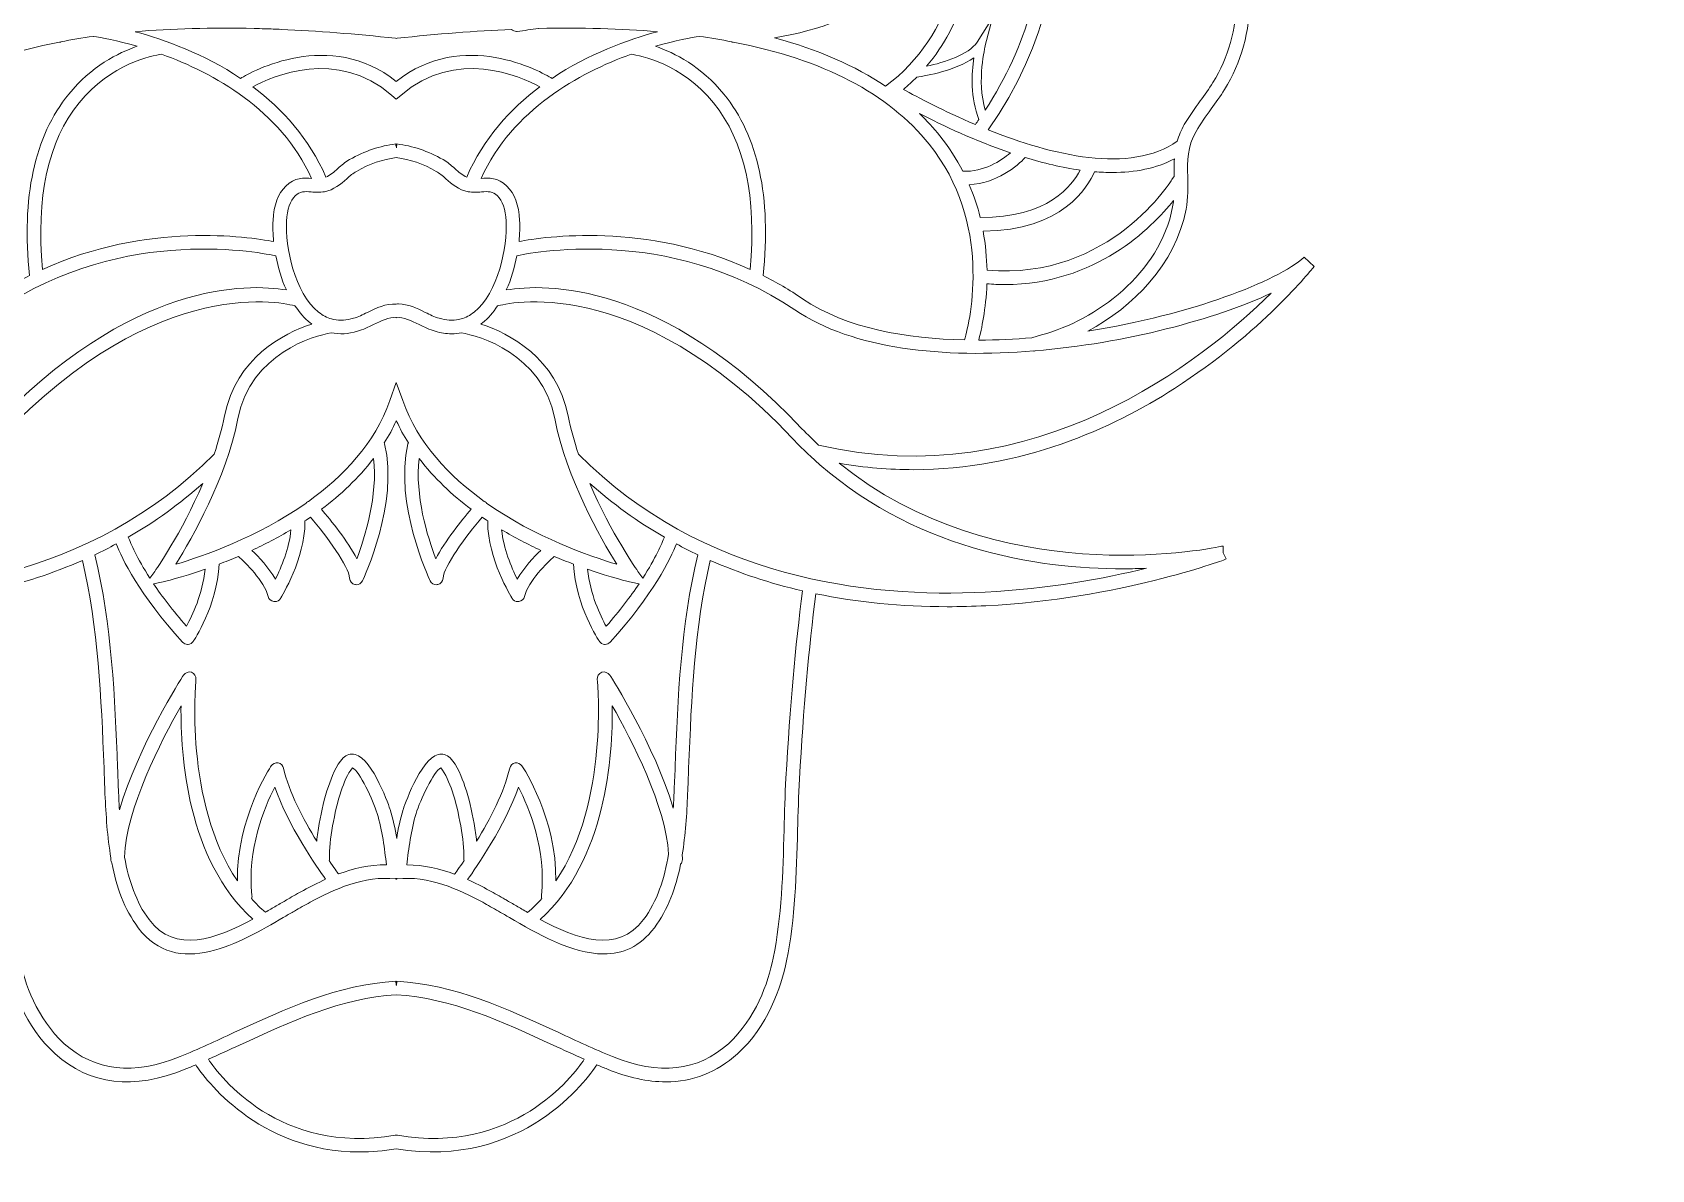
# Model space of a CAD drawing. Extents: x 467 to 8573, y -6014 to -20.
# Drawn here: x 1200 to 2533, y -2994 to -2058 of the extents above; entities that cross this region are included whole.
import ezdxf

# ---------------------------------------------------------------- set-up
doc = ezdxf.new("R2010")
doc.units = 0
doc.header["$MEASUREMENT"] = 0
doc.layers.add('Layer 1', color=7, linetype='Continuous')

# ---------------------------------------------------------------- blocks, each defined once
blk = doc.blocks.new('block 14')
at = {"layer": 'Layer 1', "lineweight": 0}
for points, knots in [([(2529, -1461.1), (2526.2, -1460), (2523.1, -1461.3), (2521.9, -1464), (2521.5, -1464.7), (2504.6, -1501.5), (2461.9, -1542.7), (2461.5, -1532.3), (2461.8, -1521.9), (2463, -1511.4), (2465.1, -1494.1), (2472.3, -1458.4), (2488.9, -1447.5), (2448.2, -1474.2), (2404.6, -1497.8), (2348.8, -1567), (2348.7, -1558.2), (2349.1, -1549.5), (2350.1, -1540.7), (2352.1, -1523.4), (2359.4, -1487.6), (2376, -1476.7), (2331.8, -1505.8), (2283.9, -1531.2), (2221, -1615.5), (2219.7, -1599.8), (2219.4, -1584.2), (2221.2, -1568.6), (2223.3, -1551.3), (2230.5, -1515.5), (2247.1, -1504.6), (2200.8, -1535), (2150.4, -1561.5), (2082.9, -1655.9), (2077.7, -1663.2), (2073, -1671), (2069, -1679), (2068.2, -1666.2), (2068.3, -1653.3), (2069.8, -1640.3), (2071.8, -1623), (2079.1, -1587.2), (2095.7, -1576.3), (2067.1, -1595.1), (2036.9, -1612.4), (2002.2, -1645.1), (2000.7, -1624), (1985, -1607.3), (1974.4, -1596), (1959.7, -1580.3), (1944.1, -1565.1), (1928.1, -1550.8), (1922.4, -1545.7), (1916.6, -1540.7), (1910.9, -1535.9), (1909.5, -1534.7), (1908.1, -1533.6), (1906.7, -1532.4), (1923.8, -1516), (1986.4, -1445.2), (2002, -1273.7), (2019.6, -1079.2), (1834.1, -790.8), (1826.2, -778.6), (1826.2, -778.6), (1825.7, -778.9), (1825.7, -778.9), (1825.6, -778.5), (1825.5, -778), (1825.4, -777.6), (1801.5, -682.4), (1776.7, -584), (1776.4, -483.9), (1776.4, -483.9), (1776.4, -475.2), (1776.4, -475.2), (1776, -336.5), (1775.6, -179.3), (1863.6, -61.4), (1863.6, -61.4), (1894.2, -20.3), (1894.2, -20.3), (1894.2, -20.3), (1855.5, -53.8), (1855.5, -53.8), (1854.8, -54.4), (1791, -109.9), (1728.2, -206.1), (1670.2, -294.9), (1601.1, -437.7), (1601.1, -613.6), (1601.1, -613.6), (1602.1, -636.9), (1602.1, -636.9), (1534, -537.2), (1505.3, -478.7), (1505, -478.1), (1505, -478.1), (1500, -467.7), (1500, -467.7), (1500, -467.7), (1495, -478.1), (1495, -478.1), (1494.7, -478.7), (1465.9, -537.2), (1397.9, -636.9), (1397.9, -636.9), (1398.9, -613.4), (1398.9, -613.4), (1398.9, -437.7), (1329.8, -294.9), (1271.8, -206.1), (1209, -109.9), (1145.2, -54.4), (1144.5, -53.8), (1144.5, -53.8), (1105.8, -20.3), (1105.8, -20.3), (1105.8, -20.3), (1136.4, -61.4), (1136.4, -61.4), (1224.4, -179.3), (1224, -336.5), (1223.6, -475.2), (1223.6, -475.2), (1223.6, -483.9), (1223.6, -483.9), (1223.3, -584), (1198.5, -682.4), (1174.6, -777.6), (1174.5, -778), (1174.4, -778.5), (1174.3, -778.9), (1174.3, -778.9), (1173.8, -778.6), (1173.8, -778.6), (1165.9, -790.8), (980.4, -1079.2), (998, -1273.7), (1013.6, -1445.2), (1076.2, -1516), (1093.3, -1532.4), (1091.9, -1533.6), (1090.5, -1534.7), (1089.1, -1535.9), (1083.5, -1540.7), (1077.6, -1545.7), (1071.9, -1550.8), (1055.9, -1565.1), (1040.3, -1580.3), (1025.6, -1596), (1015, -1607.3), (999.3, -1624), (997.8, -1645.1), (963.1, -1612.4), (932.9, -1595.1), (904.3, -1576.3), (920.9, -1587.2), (928.2, -1623), (930.2, -1640.3), (931.7, -1653.3), (931.8, -1666.2), (931, -1679), (927, -1671), (922.3, -1663.2), (917.1, -1655.9), (849.6, -1561.5), (799.2, -1535), (752.9, -1504.6), (769.5, -1515.5), (776.7, -1551.3), (778.8, -1568.6), (780.6, -1584.2), (780.3, -1599.8), (779, -1615.5), (716.1, -1531.2), (668.2, -1505.8), (624, -1476.7), (640.6, -1487.6), (647.9, -1523.4), (649.9, -1540.7), (650.9, -1549.5), (651.3, -1558.2), (651.2, -1567), (595.4, -1497.8), (551.8, -1474.2), (511.1, -1447.5), (527.7, -1458.4), (534.9, -1494.1), (537, -1511.4), (538.2, -1521.9), (538.5, -1532.3), (538.1, -1542.7), (495.4, -1501.5), (478.4, -1464.7), (478.1, -1464), (476.9, -1461.3), (473.8, -1460), (471, -1461.1), (468.2, -1462.2), (466.8, -1465.3), (467.7, -1468.1), (468.1, -1469.1), (487.4, -1523.1), (534.8, -1581.1), (538.7, -1585.9), (542.8, -1590.7), (547.1, -1595.5), (571.6, -1623), (602.6, -1650.4), (640.9, -1672.8), (645.4, -1675.5), (650.1, -1678), (654.8, -1680.5), (666.3, -1686.6), (678.4, -1692.2), (691.2, -1697.2), (695.5, -1698.9), (700.1, -1700.6), (704.6, -1702.2), (711.8, -1704.7), (719.1, -1706.9), (726.6, -1709), (741.8, -1713.2), (756.4, -1717.4), (770.3, -1721.6), (775.2, -1723.1), (780, -1724.6), (784.8, -1726), (791.1, -1728), (797.3, -1729.9), (803.3, -1731.9), (807.9, -1733.4), (812.4, -1734.8), (816.8, -1736.3), (824.2, -1738.8), (831.5, -1741.2), (838.5, -1743.7), (823.7, -1761.3), (812.2, -1784.7), (804.1, -1813.5), (795.7, -1843.7), (792.9, -1877), (795.7, -1912.6), (796.4, -1920.9), (797.9, -1929.1), (799.4, -1937), (801.4, -1947.6), (803.2, -1957.6), (803.2, -1967.8), (803.2, -1978.2), (801.8, -1988.9), (800.4, -1999.2), (799.1, -2009.5), (797.7, -2020.1), (797.6, -2030.7), (797.2, -2056.7), (804.6, -2083.1), (818.3, -2105.2), (821.7, -2110.7), (825.6, -2116), (829.3, -2121.1), (833.8, -2127.4), (838.1, -2133.3), (841.7, -2139.6), (849.1, -2152.5), (848.9, -2163.9), (848.6, -2177.1), (848.4, -2185.5), (848.2, -2194.2), (850, -2203.8), (858.7, -2249.4), (893.6, -2284.2), (930.9, -2304), (844.8, -2290.5), (775.2, -2263), (752.7, -2243.2), (752.7, -2243.2), (744.6, -2250.9), (744.6, -2250.9), (746.3, -2253.1), (787.8, -2305.3), (859.6, -2351.3), (910.8, -2384.1), (985.3, -2418.1), (1074.3, -2418.1), (1094, -2418.1), (1114.4, -2416.5), (1135.4, -2412.8), (1003.6, -2519.4), (828.4, -2482.8), (820.7, -2481.2), (820.7, -2481.2), (820.7, -2481.3), (820.7, -2481.3), (820.7, -2481.3), (819.4, -2481), (819.4, -2481), (819.4, -2481), (819.4, -2486.9), (819.4, -2486.9), (819.4, -2486.9), (817.1, -2491.7), (817.1, -2491.7), (817.1, -2491.7), (817.6, -2491.8), (817.6, -2491.8), (817.6, -2491.8), (817.5, -2491.9), (817.5, -2491.9), (821.1, -2493.2), (904.9, -2524.5), (1014.7, -2530.1), (1025.4, -2530.6), (1036, -2530.9), (1046.5, -2530.9), (1084.4, -2530.9), (1120.6, -2527.3), (1154.6, -2520.2), (1160.6, -2565.5), (1164.9, -2614.1), (1168.1, -2672.6), (1168.9, -2686.4), (1169.3, -2700.9), (1169.7, -2714.8), (1170.6, -2750.6), (1171.7, -2787.6), (1178.8, -2822.3), (1183.5, -2844.8), (1194.3, -2876.3), (1219.2, -2898.9), (1247.7, -2924.7), (1283.8, -2928.9), (1326.3, -2911.6), (1329.2, -2910.4), (1332.1, -2909.2), (1334.9, -2908), (1341.5, -2918), (1385.6, -2979.7), (1469.9, -2979.7), (1479.4, -2979.7), (1489.5, -2978.9), (1500, -2977.1), (1604, -2994.3), (1657.7, -2919.1), (1665.1, -2908), (1667.9, -2909.2), (1670.8, -2910.4), (1673.7, -2911.6), (1690.8, -2918.5), (1706.8, -2922), (1721.8, -2922), (1744, -2922), (1763.7, -2914.3), (1780.8, -2898.9), (1805.7, -2876.3), (1816.5, -2844.8), (1821.2, -2822.3), (1828.3, -2787.6), (1829.4, -2750.6), (1830.3, -2714.8), (1830.7, -2700.9), (1831.1, -2686.4), (1831.9, -2672.6), (1835.1, -2614.1), (1839.4, -2565.5), (1845.4, -2520.2), (1879.4, -2527.3), (1915.6, -2530.9), (1953.5, -2530.9), (1964, -2530.9), (1974.6, -2530.6), (1985.3, -2530.1), (2095, -2524.5), (2178.9, -2493.2), (2182.5, -2491.9), (2182.5, -2491.9), (2182.4, -2491.8), (2182.4, -2491.8), (2182.4, -2491.8), (2183, -2491.6), (2183, -2491.6), (2183, -2491.6), (2180.6, -2486.6), (2180.6, -2486.6), (2180.6, -2486.6), (2180.6, -2481), (2180.6, -2481), (2180.6, -2481), (2179.2, -2481), (2179.2, -2481), (2179.2, -2481), (2178.6, -2481.3), (2178.6, -2481.3), (2164.5, -2484.3), (1993.7, -2517.2), (1864.6, -2412.8), (1885.6, -2416.5), (1906, -2418.1), (1925.7, -2418.1), (2014.7, -2418.1), (2089.2, -2384.1), (2140.4, -2351.3), (2212.2, -2305.3), (2253.7, -2253.1), (2255.4, -2250.9), (2255.4, -2250.9), (2247.3, -2243.2), (2247.3, -2243.2), (2224.8, -2263), (2155.2, -2290.5), (2069.1, -2304), (2106.4, -2284.2), (2141.3, -2249.4), (2150, -2203.8), (2151.8, -2194.2), (2151.6, -2185.5), (2151.4, -2177.1), (2151.1, -2163.9), (2150.9, -2152.5), (2158.3, -2139.6), (2161.9, -2133.3), (2166.2, -2127.4), (2170.7, -2121.1), (2174.4, -2116), (2178.3, -2110.7), (2181.7, -2105.2), (2195.4, -2083.1), (2202.8, -2056.7), (2202.4, -2030.7), (2202.3, -2020.1), (2200.9, -2009.5), (2199.6, -1999.2), (2198.2, -1988.9), (2196.8, -1978.2), (2196.8, -1967.8), (2196.8, -1957.6), (2198.6, -1947.6), (2200.6, -1937), (2202.1, -1929.1), (2203.6, -1920.9), (2204.3, -1912.6), (2207.1, -1877), (2204.3, -1843.7), (2195.9, -1813.5), (2187.8, -1784.7), (2176.3, -1761.3), (2161.5, -1743.7), (2194.1, -1732.3), (2231.1, -1720.8), (2273.4, -1709), (2465.3, -1655.7), (2531.6, -1470), (2532.3, -1468.1), (2533.2, -1465.3), (2531.8, -1462.2), (2529, -1461.1)], [0, 0, 0, 0, 1, 1, 1, 2, 2, 2, 3, 3, 3, 4, 4, 4, 5, 5, 5, 6, 6, 6, 7, 7, 7, 8, 8, 8, 9, 9, 9, 10, 10, 10, 11, 11, 11, 12, 12, 12, 13, 13, 13, 14, 14, 14, 15, 15, 15, 16, 16, 16, 17, 17, 17, 18, 18, 18, 19, 19, 19, 20, 20, 20, 21, 21, 21, 22, 22, 22, 23, 23, 23, 24, 24, 24, 25, 25, 25, 26, 26, 26, 27, 27, 27, 28, 28, 28, 29, 29, 29, 30, 30, 30, 31, 31, 31, 32, 32, 32, 33, 33, 33, 34, 34, 34, 35, 35, 35, 36, 36, 36, 37, 37, 37, 38, 38, 38, 39, 39, 39, 40, 40, 40, 41, 41, 41, 42, 42, 42, 43, 43, 43, 44, 44, 44, 45, 45, 45, 46, 46, 46, 47, 47, 47, 48, 48, 48, 49, 49, 49, 50, 50, 50, 51, 51, 51, 52, 52, 52, 53, 53, 53, 54, 54, 54, 55, 55, 55, 56, 56, 56, 57, 57, 57, 58, 58, 58, 59, 59, 59, 60, 60, 60, 61, 61, 61, 62, 62, 62, 63, 63, 63, 64, 64, 64, 65, 65, 65, 66, 66, 66, 67, 67, 67, 68, 68, 68, 69, 69, 69, 70, 70, 70, 71, 71, 71, 72, 72, 72, 73, 73, 73, 74, 74, 74, 75, 75, 75, 76, 76, 76, 77, 77, 77, 78, 78, 78, 79, 79, 79, 80, 80, 80, 81, 81, 81, 82, 82, 82, 83, 83, 83, 84, 84, 84, 85, 85, 85, 86, 86, 86, 87, 87, 87, 88, 88, 88, 89, 89, 89, 90, 90, 90, 91, 91, 91, 92, 92, 92, 93, 93, 93, 94, 94, 94, 95, 95, 95, 96, 96, 96, 97, 97, 97, 98, 98, 98, 99, 99, 99, 100, 100, 100, 101, 101, 101, 102, 102, 102, 103, 103, 103, 104, 104, 104, 105, 105, 105, 106, 106, 106, 107, 107, 107, 108, 108, 108, 109, 109, 109, 110, 110, 110, 111, 111, 111, 112, 112, 112, 113, 113, 113, 114, 114, 114, 115, 115, 115, 116, 116, 116, 117, 117, 117, 118, 118, 118, 119, 119, 119, 120, 120, 120, 121, 121, 121, 122, 122, 122, 123, 123, 123, 124, 124, 124, 125, 125, 125, 126, 126, 126, 127, 127, 127, 128, 128, 128, 129, 129, 129, 130, 130, 130, 131, 131, 131, 132, 132, 132, 133, 133, 133, 134, 134, 134, 135, 135, 135, 136, 136, 136, 137, 137, 137, 138, 138, 138, 139, 139, 139, 140, 140, 140, 141, 141, 141, 142, 142, 142, 143, 143, 143, 144, 144, 144, 145, 145, 145, 146, 146, 146, 147, 147, 147, 148, 148, 148, 149, 149, 149, 150, 150, 150, 151, 151, 151, 152, 152, 152, 152]), ([(2185.1, -1816.5), (2193.2, -1845.4), (2195.9, -1877.5), (2193.1, -1911.7), (2192.5, -1919.5), (2191, -1927.3), (2189.6, -1935), (2187.6, -1945.6), (2185.6, -1956.5), (2185.6, -1967.8), (2185.6, -1978.9), (2187.1, -1990), (2188.5, -2000.7), (2189.8, -2010.6), (2191.1, -2020.9), (2191.2, -2030.9), (2191.6, -2054.7), (2184.8, -2079), (2172.2, -2099.3), (2169, -2104.5), (2165.3, -2109.6), (2161.7, -2114.6), (2157.2, -2120.8), (2152.5, -2127.2), (2148.6, -2134), (2145.9, -2138.7), (2144.1, -2143.2), (2142.8, -2147.6), (2104.4, -2175.2), (2039.1, -2159.1), (1987.2, -2138.4), (2087.8, -1996.3), (2031.5, -1839.2), (2018.2, -1807.2), (2052.6, -1787.2), (2094.8, -1767.6), (2150.2, -1747.7), (2165.2, -1764.3), (2177, -1787.5), (2185.1, -1816.5)], [0, 0, 0, 0, 1, 1, 1, 2, 2, 2, 3, 3, 3, 4, 4, 4, 5, 5, 5, 6, 6, 6, 7, 7, 7, 8, 8, 8, 9, 9, 9, 10, 10, 10, 11, 11, 11, 12, 12, 12, 13, 13, 13, 13]), ([(1902.7, -2102.5), (1902.7, -2102.5), (1902.7, -2102.5), (1902.7, -2102.5), (1877.6, -2085.6), (1847.1, -2072.3), (1811.4, -2062.6), (1811.4, -2062.6), (1811.3, -2062.6), (1811.3, -2062.6), (1889.2, -2050.1), (1928.9, -2010.4), (1948.9, -1977), (1957.7, -1962.2), (1963.4, -1947.7), (1967.1, -1935.1), (1970.5, -1990.6), (1960.3, -2059.3), (1902.7, -2102.5)], [0, 0, 0, 0, 1, 1, 1, 2, 2, 2, 3, 3, 3, 4, 4, 4, 5, 5, 5, 6, 6, 6, 6]), ([(1984.7, -2122.2), (1977.5, -2097.6), (1984.7, -2069.4), (1984.8, -2069), (1984.8, -2069), (1990.8, -2046.3), (1990.8, -2046.3), (1990.8, -2046.3), (1978, -2066.1), (1978, -2066.1), (1971.3, -2076.6), (1951.1, -2082.9), (1936.5, -2086), (1951.2, -2068.5), (1961.2, -2048.9), (1967.8, -2028.7), (1974.7, -2023.5), (1991.4, -2010), (2000.6, -1995.9), (2002.8, -2008.3), (2008.4, -2026.7), (2022.1, -2041.2), (2014.3, -2067.9), (2002.3, -2095.3), (1984.7, -2122.2)], [0, 0, 0, 0, 1, 1, 1, 2, 2, 2, 3, 3, 3, 4, 4, 4, 5, 5, 5, 6, 6, 6, 7, 7, 7, 8, 8, 8, 8]), ([(1032.3, -2311.3), (1027.4, -2294.2), (1009.4, -2215.1), (1061.5, -2150.1), (1094.7, -2108.6), (1148.6, -2080.6), (1222.7, -2066.1), (1223.1, -2066.1), (1223.4, -2066.1), (1223.8, -2066.2), (1223.8, -2066.2), (1223.8, -2065.9), (1223.8, -2065.9), (1232.5, -2064.2), (1241.4, -2062.7), (1250.7, -2061.4), (1250.7, -2061.4), (1250.6, -2061.5), (1250.6, -2061.5), (1256.9, -2062.4), (1270, -2064.8), (1286.7, -2069.6), (1271, -2075), (1249, -2086.1), (1230.4, -2108.9), (1202.1, -2143.7), (1191.3, -2194), (1198.1, -2258.3), (1187.2, -2263.8), (1176.4, -2270.1), (1165.7, -2277.4), (1129.2, -2302.1), (1079.2, -2310.4), (1032.3, -2311.3)], [0, 0, 0, 0, 1, 1, 1, 2, 2, 2, 3, 3, 3, 4, 4, 4, 5, 5, 5, 6, 6, 6, 7, 7, 7, 8, 8, 8, 9, 9, 9, 10, 10, 10, 11, 11, 11, 11]), ([(1598.8, -2057.3), (1599, -2057.3), (1599.2, -2057.3), (1599.4, -2057.3), (1605.4, -2056.6), (1611.3, -2055.8), (1617.1, -2054.9), (1617.1, -2054.9), (1617.2, -2054.9), (1617.2, -2054.9), (1617.2, -2054.9), (1617.2, -2054.9), (1617.2, -2054.9), (1652.3, -2054.1), (1684.9, -2055), (1715, -2057.6), (1690.9, -2064.1), (1658.4, -2075.8), (1628.2, -2096), (1619.2, -2090.5), (1554.9, -2054.8), (1500, -2098.5), (1445.1, -2054.8), (1380.8, -2090.5), (1371.8, -2096), (1341.6, -2075.8), (1309.1, -2064.1), (1285, -2057.6), (1315.1, -2055), (1347.7, -2054.1), (1382.9, -2054.9), (1382.9, -2054.9), (1382.9, -2054.9), (1382.9, -2054.9), (1385.9, -2055), (1388.9, -2055.1), (1392, -2055.2), (1396.3, -2055.3), (1400.7, -2055.5), (1405.1, -2055.7), (1434.9, -2057), (1466.3, -2059.4), (1499.4, -2063), (1499.4, -2063), (1500, -2063.1), (1500, -2063.1), (1500, -2063.1), (1500.6, -2063), (1500.6, -2063), (1533.7, -2059.4), (1565.1, -2057), (1594.9, -2055.7), (1595.9, -2056.7), (1597.3, -2057.3), (1598.8, -2057.3)], [0, 0, 0, 0, 1, 1, 1, 2, 2, 2, 3, 3, 3, 4, 4, 4, 5, 5, 5, 6, 6, 6, 7, 7, 7, 8, 8, 8, 9, 9, 9, 10, 10, 10, 11, 11, 11, 12, 12, 12, 13, 13, 13, 14, 14, 14, 15, 15, 15, 16, 16, 16, 17, 17, 17, 18, 18, 18, 18]), ([(1769.6, -2108.9), (1751, -2086.1), (1729, -2075), (1713.3, -2069.6), (1730, -2064.8), (1743.1, -2062.4), (1749.4, -2061.5), (1749.4, -2061.5), (1749.3, -2061.4), (1749.3, -2061.4), (1758.6, -2062.7), (1767.5, -2064.2), (1776.2, -2065.9), (1776.2, -2065.9), (1776.2, -2066.2), (1776.2, -2066.2), (1776.6, -2066.1), (1776.9, -2066.1), (1777.3, -2066.1), (1777.3, -2066.1), (1777.3, -2066.1), (1777.3, -2066.1), (1851.4, -2080.5), (1905.3, -2108.6), (1938.5, -2150.1), (1990.6, -2215.1), (1972.6, -2294.2), (1967.7, -2311.3), (1920.8, -2310.4), (1870.8, -2302.1), (1834.3, -2277.4), (1823.6, -2270.1), (1812.8, -2263.8), (1801.9, -2258.3), (1808.7, -2194), (1797.9, -2143.7), (1769.6, -2108.9)], [0, 0, 0, 0, 1, 1, 1, 2, 2, 2, 3, 3, 3, 4, 4, 4, 5, 5, 5, 6, 6, 6, 7, 7, 7, 8, 8, 8, 9, 9, 9, 10, 10, 10, 11, 11, 11, 12, 12, 12, 12]), ([(1399, -2230.4), (1378.3, -2226.3), (1295, -2214.1), (1208.8, -2253.2), (1203.2, -2193.9), (1213.3, -2147.8), (1238.9, -2116.1), (1265, -2083.9), (1299.4, -2077.2), (1306.7, -2076.1), (1349.6, -2091.5), (1404.2, -2121.5), (1430.3, -2178.3), (1430.3, -2178.3), (1430.3, -2178.3), (1430.3, -2178.3), (1424.1, -2177.8), (1416.5, -2177.4), (1409, -2184.7), (1402.6, -2190.8), (1399.2, -2200.1), (1398.5, -2213), (1398.2, -2218.1), (1398.4, -2224), (1399, -2230.4)], [0, 0, 0, 0, 1, 1, 1, 2, 2, 2, 3, 3, 3, 4, 4, 4, 5, 5, 5, 6, 6, 6, 7, 7, 7, 8, 8, 8, 8]), ([(1557.9, -2177.3), (1554.6, -2175.9), (1551.4, -2173.1), (1548.1, -2170.2), (1545.1, -2167.5), (1542, -2164.8), (1538.5, -2162.9), (1526.1, -2155.8), (1513.3, -2151.5), (1500.5, -2150), (1500.5, -2150), (1500.1, -2153.2), (1500.1, -2153.2), (1500.1, -2153.2), (1499.8, -2150), (1499.8, -2150), (1499.8, -2150), (1499.7, -2151.9), (1499.7, -2151.9), (1499.7, -2151.9), (1499.5, -2150), (1499.5, -2150), (1486.7, -2151.5), (1473.9, -2155.8), (1461.5, -2162.9), (1458, -2164.8), (1454.9, -2167.5), (1451.9, -2170.2), (1448.6, -2173.1), (1445.4, -2175.9), (1442.1, -2177.3), (1428.3, -2145.4), (1406.3, -2121.2), (1381.9, -2103), (1398.2, -2094.1), (1451, -2070.6), (1496.3, -2110), (1496.3, -2110), (1500, -2113.1), (1500, -2113.1), (1500, -2113.1), (1503.7, -2110), (1503.7, -2110), (1549, -2070.7), (1601.7, -2094.1), (1618.1, -2103), (1593.7, -2121.2), (1571.7, -2145.4), (1557.9, -2177.3)], [0, 0, 0, 0, 1, 1, 1, 2, 2, 2, 3, 3, 3, 4, 4, 4, 5, 5, 5, 6, 6, 6, 7, 7, 7, 8, 8, 8, 9, 9, 9, 10, 10, 10, 11, 11, 11, 12, 12, 12, 13, 13, 13, 14, 14, 14, 15, 15, 15, 16, 16, 16, 16]), ([(1601.5, -2213), (1600.8, -2200.1), (1597.4, -2190.9), (1591, -2184.7), (1583.5, -2177.4), (1575.9, -2177.8), (1569.7, -2178.3), (1569.7, -2178.3), (1569.7, -2178.3), (1569.7, -2178.3), (1595.8, -2121.5), (1650.4, -2091.5), (1693.3, -2076.1), (1700.6, -2077.2), (1735, -2083.9), (1761.1, -2116.1), (1786.7, -2147.8), (1796.8, -2193.9), (1791.2, -2253.2), (1705.1, -2214.1), (1621.8, -2226.3), (1601, -2230.3), (1601.6, -2224), (1601.8, -2218.1), (1601.5, -2213)], [0, 0, 0, 0, 1, 1, 1, 2, 2, 2, 3, 3, 3, 4, 4, 4, 5, 5, 5, 6, 6, 6, 7, 7, 7, 8, 8, 8, 8]), ([(1917.4, -2105.1), (1921.2, -2101.8), (1924.9, -2098.4), (1928.3, -2095), (1936.8, -2093.7), (1960.5, -2089.5), (1975.3, -2079.1), (1973.5, -2091.7), (1972.4, -2112), (1979.5, -2129.9), (1978.5, -2131.3), (1977.6, -2132.7), (1976.6, -2134), (1950.6, -2123), (1928.9, -2111.5), (1917.4, -2105.1)], [0, 0, 0, 0, 1, 1, 1, 2, 2, 2, 3, 3, 3, 4, 4, 4, 5, 5, 5, 5]), ([(1966.3, -2172.4), (1961.2, -2162.6), (1955, -2152.8), (1947.3, -2143.2), (1942.3, -2136.9), (1936.7, -2130.8), (1930.7, -2125), (1949.7, -2134.9), (1976.4, -2147.4), (2005.5, -2157.3), (1997.7, -2163.9), (1983.6, -2173.2), (1966.3, -2172.4)], [0, 0, 0, 0, 1, 1, 1, 2, 2, 2, 3, 3, 3, 4, 4, 4, 4]), ([(1564, -2288.4), (1560.6, -2291.1), (1557, -2292.9), (1553.3, -2294), (1552.7, -2294.2), (1552.1, -2294.3), (1551.5, -2294.5), (1546.4, -2295.5), (1541, -2295.2), (1535.2, -2293.5), (1531.4, -2292.4), (1527.7, -2290.6), (1523.8, -2288.6), (1516.9, -2285.2), (1509.8, -2281.7), (1501.7, -2281.7), (1501.1, -2281.7), (1500.6, -2281.7), (1500, -2281.8), (1491.2, -2281.3), (1483.6, -2285), (1476.2, -2288.6), (1472.3, -2290.6), (1468.6, -2292.4), (1464.8, -2293.5), (1459, -2295.2), (1453.6, -2295.5), (1448.5, -2294.5), (1447.9, -2294.3), (1447.3, -2294.2), (1446.7, -2294), (1443, -2292.9), (1439.4, -2291.1), (1436, -2288.4), (1416.1, -2272.6), (1408.5, -2234.5), (1409.6, -2213.6), (1410.2, -2203.7), (1412.5, -2196.8), (1416.8, -2192.7), (1420.8, -2188.8), (1424.2, -2189), (1429.9, -2189.5), (1433.2, -2189.7), (1436.9, -2190), (1441, -2189.3), (1448.4, -2188), (1454.2, -2183), (1459.3, -2178.6), (1462, -2176.2), (1464.5, -2174), (1467.1, -2172.6), (1477.9, -2166.4), (1489, -2162.6), (1500, -2161.2), (1511, -2162.6), (1522.1, -2166.4), (1532.9, -2172.6), (1535.5, -2174), (1538, -2176.2), (1540.7, -2178.6), (1545.8, -2183), (1551.6, -2188), (1559, -2189.3), (1563.1, -2190), (1566.9, -2189.7), (1570.1, -2189.5), (1575.8, -2189), (1579.2, -2188.8), (1583.2, -2192.7), (1587.5, -2196.8), (1589.8, -2203.7), (1590.4, -2213.6), (1591.5, -2234.5), (1583.9, -2272.6), (1564, -2288.4)], [0, 0, 0, 0, 1, 1, 1, 2, 2, 2, 3, 3, 3, 4, 4, 4, 5, 5, 5, 6, 6, 6, 7, 7, 7, 8, 8, 8, 9, 9, 9, 10, 10, 10, 11, 11, 11, 12, 12, 12, 13, 13, 13, 14, 14, 14, 15, 15, 15, 16, 16, 16, 17, 17, 17, 18, 18, 18, 19, 19, 19, 20, 20, 20, 21, 21, 21, 22, 22, 22, 23, 23, 23, 24, 24, 24, 25, 25, 25, 25]), ([(1980.6, -2210.4), (1978.4, -2201.6), (1975.4, -2192.6), (1971.5, -2183.6), (1994.4, -2182.3), (2011.2, -2167.9), (2017.7, -2161.2), (2032.6, -2165.8), (2047.9, -2169.4), (2063, -2171.5), (2056.6, -2183.9), (2036.1, -2211.1), (1980.6, -2210.4)], [0, 0, 0, 0, 1, 1, 1, 2, 2, 2, 3, 3, 3, 4, 4, 4, 4]), ([(2140.2, -2176.7), (2140.2, -2176.7), (2139.6, -2177.4), (2139.6, -2177.4), (2139.6, -2177.4), (2139.1, -2178.2), (2139.1, -2178.2), (2138.6, -2179), (2088, -2262.5), (1986.2, -2253.9), (1986, -2243.8), (1985, -2232.9), (1983, -2221.7), (2048.1, -2221.6), (2069.4, -2185.2), (2074.7, -2172.8), (2079.6, -2173.2), (2084.5, -2173.5), (2089.3, -2173.5), (2107.9, -2173.5), (2125.4, -2170.2), (2140.4, -2162.3), (2140, -2167.2), (2140.1, -2172), (2140.2, -2176.7)], [0, 0, 0, 0, 1, 1, 1, 2, 2, 2, 3, 3, 3, 4, 4, 4, 5, 5, 5, 6, 6, 6, 7, 7, 7, 8, 8, 8, 8]), ([(2031.1, -2307.2), (2031.1, -2307.2), (2023, -2309.5), (2023, -2309.5), (2009.3, -2310.6), (1994.6, -2311.4), (1979.4, -2311.4), (1981.7, -2302.6), (1985.3, -2286), (1986.1, -2265.1), (1991.1, -2265.5), (1996, -2265.7), (2000.8, -2265.7), (2075.4, -2265.7), (2121.6, -2219.3), (2139.8, -2196.4), (2139.6, -2198.1), (2139.3, -2199.9), (2139, -2201.7), (2128.5, -2256.9), (2075.8, -2295.1), (2031.1, -2307.2)], [0, 0, 0, 0, 1, 1, 1, 2, 2, 2, 3, 3, 3, 4, 4, 4, 5, 5, 5, 6, 6, 6, 7, 7, 7, 7]), ([(865.9, -2342.1), (828.4, -2318.1), (799, -2291.9), (779.7, -2272.6), (825.4, -2294.2), (899.5, -2314.1), (974.2, -2320.3), (974.2, -2320.3), (975.1, -2320.6), (975.1, -2320.6), (975.1, -2320.6), (975.2, -2320.4), (975.2, -2320.4), (1049.4, -2326.5), (1124, -2319.1), (1171.9, -2286.6), (1276.7, -2215.5), (1392.6, -2240.3), (1400.8, -2242.1), (1402.6, -2251.5), (1405.5, -2261.3), (1409.5, -2270.2), (1409.5, -2270.2), (1409.5, -2270.2), (1409.5, -2270.2), (1378, -2264.9), (1281.9, -2261.9), (1166.1, -2384.4), (1161.3, -2389.4), (1156.9, -2393.8), (1152.6, -2397.8), (1031.8, -2426.1), (930.1, -2383.2), (865.9, -2342.1)], [0, 0, 0, 0, 1, 1, 1, 2, 2, 2, 3, 3, 3, 4, 4, 4, 5, 5, 5, 6, 6, 6, 7, 7, 7, 8, 8, 8, 9, 9, 9, 10, 10, 10, 11, 11, 11, 11]), ([(1847.4, -2397.8), (1843.1, -2393.8), (1838.7, -2389.4), (1833.9, -2384.4), (1718.1, -2261.9), (1622, -2264.9), (1590.5, -2270.2), (1594.6, -2261.3), (1597.4, -2251.5), (1599.2, -2242.1), (1599.2, -2242.1), (1599.2, -2242.1), (1599.2, -2242.1), (1607.5, -2240.2), (1723.4, -2215.6), (1828.1, -2286.6), (1876, -2319.1), (1950.6, -2326.5), (2024.8, -2320.4), (2024.8, -2320.4), (2024.9, -2320.6), (2024.9, -2320.6), (2024.9, -2320.6), (2025.7, -2320.3), (2025.7, -2320.3), (2100.3, -2314.1), (2174.3, -2294.3), (2220.1, -2272.8), (2164.3, -2327.9), (2025.5, -2439.5), (1847.4, -2397.8)], [0, 0, 0, 0, 1, 1, 1, 2, 2, 2, 3, 3, 3, 4, 4, 4, 5, 5, 5, 6, 6, 6, 7, 7, 7, 8, 8, 8, 9, 9, 9, 10, 10, 10, 10]), ([(1015.3, -2518.9), (963.5, -2516.3), (917.1, -2507.6), (882.6, -2499.3), (888.6, -2499.5), (894.9, -2499.7), (901.4, -2499.7), (972.6, -2499.7), (1076.4, -2483.9), (1159.1, -2407), (1163.9, -2402.6), (1168.9, -2397.7), (1174.2, -2392.1), (1305.1, -2253.7), (1411.1, -2281.7), (1416.6, -2283.3), (1420.2, -2288.6), (1424.3, -2293.4), (1429.1, -2297.2), (1429.6, -2297.5), (1430, -2297.9), (1430.5, -2298.2), (1407.1, -2305.9), (1368.2, -2325.8), (1358.6, -2373.9), (1356.5, -2384.5), (1353.5, -2395), (1350.1, -2405.2), (1350.1, -2405.2), (1350.1, -2405.2), (1350.1, -2405.2), (1248.5, -2508), (1112, -2523.8), (1015.3, -2518.9)], [0, 0, 0, 0, 1, 1, 1, 2, 2, 2, 3, 3, 3, 4, 4, 4, 5, 5, 5, 6, 6, 6, 7, 7, 7, 8, 8, 8, 9, 9, 9, 10, 10, 10, 11, 11, 11, 11]), ([(2098.6, -2499.7), (2105.1, -2499.7), (2111.4, -2499.5), (2117.4, -2499.3), (2082.9, -2507.6), (2036.5, -2516.3), (1984.7, -2518.9), (1888, -2523.8), (1751.5, -2508), (1649.9, -2405.2), (1649.9, -2405.2), (1649.9, -2405.2), (1649.9, -2405.2), (1646.5, -2395), (1643.5, -2384.5), (1641.4, -2373.9), (1631.8, -2325.8), (1592.9, -2305.9), (1569.5, -2298.2), (1570, -2297.9), (1570.4, -2297.5), (1570.9, -2297.2), (1575.7, -2293.4), (1579.8, -2288.7), (1583.4, -2283.3), (1583.4, -2283.3), (1583.4, -2283.3), (1583.4, -2283.3), (1589.1, -2281.6), (1695.1, -2253.8), (1825.8, -2392.1), (1831.1, -2397.7), (1836, -2402.6), (1840.9, -2407), (1923.6, -2483.9), (2027.4, -2499.7), (2098.6, -2499.7)], [0, 0, 0, 0, 1, 1, 1, 2, 2, 2, 3, 3, 3, 4, 4, 4, 5, 5, 5, 6, 6, 6, 7, 7, 7, 8, 8, 8, 9, 9, 9, 10, 10, 10, 11, 11, 11, 12, 12, 12, 12]), ([(1681.6, -2496), (1659.3, -2489.4), (1614.3, -2473.8), (1574.3, -2445.7), (1574.3, -2445.7), (1574.3, -2445.6), (1574.3, -2445.6), (1574.3, -2445.6), (1574.2, -2445.5), (1574.2, -2445.5), (1574.1, -2445.4), (1574, -2445.3), (1573.9, -2445.2), (1573.4, -2444.8), (1572.9, -2444.5), (1572.4, -2444.3), (1572.4, -2444.3), (1572.4, -2444.3), (1572.4, -2444.3), (1572.4, -2444.3), (1572.4, -2444.2), (1572.4, -2444.2), (1543.6, -2423.6), (1517.7, -2396.3), (1505.3, -2361.2), (1505.3, -2361.2), (1500, -2346.3), (1500, -2346.3), (1500, -2346.3), (1494.7, -2361.2), (1494.7, -2361.2), (1482.3, -2396.3), (1456.4, -2423.6), (1427.7, -2444.2), (1427.7, -2444.2), (1427.6, -2444.3), (1427.6, -2444.3), (1427.6, -2444.3), (1427.6, -2444.3), (1427.6, -2444.3), (1427.1, -2444.5), (1426.6, -2444.8), (1426.1, -2445.2), (1426, -2445.3), (1426, -2445.4), (1425.9, -2445.5), (1425.8, -2445.5), (1425.7, -2445.6), (1425.7, -2445.6), (1425.7, -2445.6), (1425.7, -2445.7), (1425.7, -2445.7), (1385.7, -2473.8), (1340.7, -2489.4), (1318.4, -2496), (1332.2, -2474), (1359.5, -2426.2), (1369.6, -2376.1), (1380.4, -2321.8), (1432.3, -2308.1), (1446.4, -2305.4), (1453.2, -2306.8), (1460.5, -2306.4), (1468, -2304.2), (1472.7, -2302.8), (1477, -2300.7), (1481.2, -2298.6), (1487.7, -2295.4), (1493.9, -2292.4), (1500, -2293), (1500, -2293), (1500, -2292.6), (1500, -2292.6), (1500, -2292.6), (1500, -2293), (1500, -2293), (1506.1, -2292.4), (1512.3, -2295.4), (1518.8, -2298.6), (1523, -2300.7), (1527.3, -2302.8), (1532, -2304.2), (1536.6, -2305.6), (1541, -2306.2), (1545.4, -2306.2), (1548.2, -2306.2), (1551, -2305.9), (1553.6, -2305.4), (1567.7, -2308.1), (1619.6, -2321.8), (1630.4, -2376.1), (1640.5, -2426.2), (1667.7, -2474), (1681.6, -2496)], [0, 0, 0, 0, 1, 1, 1, 2, 2, 2, 3, 3, 3, 4, 4, 4, 5, 5, 5, 6, 6, 6, 7, 7, 7, 8, 8, 8, 9, 9, 9, 10, 10, 10, 11, 11, 11, 12, 12, 12, 13, 13, 13, 14, 14, 14, 15, 15, 15, 16, 16, 16, 17, 17, 17, 18, 18, 18, 19, 19, 19, 20, 20, 20, 21, 21, 21, 22, 22, 22, 23, 23, 23, 24, 24, 24, 25, 25, 25, 26, 26, 26, 27, 27, 27, 28, 28, 28, 29, 29, 29, 30, 30, 30, 31, 31, 31, 31]), ([(1728.6, -2684.3), (1728.4, -2688.4), (1728.2, -2692.5), (1728, -2696.6), (1712.4, -2644.9), (1677.6, -2590.1), (1675.7, -2587.2), (1674.3, -2585), (1671.6, -2584.1), (1669.1, -2584.9), (1666.7, -2585.8), (1665.1, -2588.2), (1665.4, -2590.8), (1665.5, -2591.9), (1675.3, -2691.9), (1631.3, -2756.6), (1632, -2705.3), (1604.7, -2663.8), (1603.4, -2661.9), (1602.2, -2660.1), (1600, -2659.1), (1597.7, -2659.5), (1595.5, -2660), (1593.8, -2661.7), (1593.3, -2663.8), (1589.1, -2683.2), (1576.8, -2706.3), (1566.1, -2723.9), (1565.6, -2719.3), (1564.9, -2714.5), (1564, -2709.4), (1562, -2698.9), (1560, -2688.6), (1556.5, -2678.8), (1553.8, -2671.2), (1550.4, -2661.7), (1544.2, -2655.4), (1541.5, -2652.6), (1538, -2651.6), (1534.4, -2652.5), (1519.6, -2656.1), (1505.7, -2697.4), (1505.6, -2697.8), (1503.2, -2705.7), (1501.5, -2713.8), (1500.3, -2721.6), (1499, -2713.8), (1497.3, -2705.7), (1494.9, -2697.8), (1494.8, -2697.4), (1480.9, -2656.1), (1466.1, -2652.5), (1462.5, -2651.6), (1459, -2652.6), (1456.3, -2655.4), (1450.1, -2661.7), (1446.8, -2671.2), (1444.1, -2678.8), (1440.5, -2688.6), (1438.5, -2698.9), (1436.6, -2709.4), (1435.6, -2714.5), (1434.9, -2719.3), (1434.5, -2723.9), (1423.7, -2706.3), (1411.4, -2683.2), (1407.2, -2663.8), (1406.7, -2661.7), (1405, -2660), (1402.8, -2659.5), (1400.6, -2659.1), (1398.3, -2660.1), (1397.1, -2661.9), (1395.8, -2663.8), (1368.5, -2705.3), (1369.2, -2756.6), (1325.2, -2691.9), (1335, -2591.9), (1335.1, -2590.8), (1335.4, -2588.2), (1333.8, -2585.8), (1331.4, -2584.9), (1329, -2584.1), (1326.2, -2585), (1324.8, -2587.2), (1322.9, -2590.2), (1287.5, -2645.9), (1272.1, -2698.1), (1271.8, -2693.5), (1271.6, -2688.9), (1271.4, -2684.3), (1271.1, -2677.4), (1270.8, -2670.4), (1270.6, -2663.4), (1268.3, -2605.8), (1265.9, -2546.2), (1251.9, -2488.1), (1257.9, -2485.2), (1263.7, -2482.3), (1269.5, -2479.2), (1274, -2490.7), (1288.3, -2521.1), (1324.1, -2560.1), (1325.2, -2561.3), (1326.7, -2561.9), (1328.2, -2561.9), (1328.3, -2561.9), (1328.5, -2561.9), (1328.6, -2561.9), (1330.3, -2561.8), (1331.9, -2560.9), (1332.8, -2559.5), (1333.6, -2558.3), (1352, -2531.1), (1354.3, -2495.8), (1354.3, -2495.8), (1354.3, -2495.8), (1354.3, -2495.8), (1359.3, -2493.9), (1364.6, -2491.8), (1370, -2489.5), (1375.8, -2494.7), (1391.2, -2509.5), (1394.5, -2522.5), (1395.1, -2524.7), (1396.9, -2526.3), (1399.1, -2526.6), (1399.4, -2526.7), (1399.7, -2526.7), (1400, -2526.7), (1401.9, -2526.7), (1403.7, -2525.7), (1404.7, -2524.1), (1405.5, -2522.7), (1424.8, -2491.1), (1424.8, -2461.3), (1424.8, -2461), (1424.8, -2460.6), (1424.7, -2460.3), (1424.7, -2460.3), (1424.7, -2460.3), (1424.7, -2460.3), (1426.2, -2459.3), (1427.8, -2458.3), (1429.3, -2457.2), (1429.3, -2457.2), (1429.3, -2457.2), (1429.3, -2457.2), (1442.8, -2473.1), (1461.1, -2497.7), (1461.5, -2507.4), (1461.6, -2510), (1463.4, -2512.1), (1465.9, -2512.6), (1466.3, -2512.7), (1466.7, -2512.8), (1467, -2512.8), (1469.2, -2512.8), (1471.1, -2511.6), (1472.1, -2509.6), (1473.3, -2507), (1502, -2446.1), (1490.4, -2396.9), (1490.4, -2396.6), (1490.2, -2396.4), (1490.1, -2396.1), (1490.1, -2396.1), (1490.1, -2396.1), (1490.1, -2396), (1493.8, -2390.2), (1497.1, -2384.2), (1500, -2377.8), (1502.9, -2384.2), (1506.2, -2390.2), (1509.9, -2396), (1509.9, -2396.1), (1509.9, -2396.1), (1509.9, -2396.1), (1509.8, -2396.4), (1509.6, -2396.6), (1509.6, -2396.9), (1498, -2446.1), (1526.7, -2507), (1527.9, -2509.6), (1528.9, -2511.6), (1530.8, -2512.8), (1533, -2512.8), (1533.3, -2512.8), (1533.7, -2512.7), (1534.1, -2512.6), (1536.6, -2512.1), (1538.4, -2510), (1538.5, -2507.4), (1538.9, -2497.7), (1557.2, -2473.1), (1570.7, -2457.2), (1570.7, -2457.2), (1570.7, -2457.2), (1570.7, -2457.2), (1572.2, -2458.3), (1573.8, -2459.3), (1575.3, -2460.3), (1575.3, -2460.3), (1575.3, -2460.3), (1575.3, -2460.3), (1575.2, -2460.6), (1575.2, -2461), (1575.2, -2461.3), (1575.2, -2491.1), (1594.5, -2522.7), (1595.3, -2524.1), (1596.3, -2525.7), (1598.1, -2526.7), (1600, -2526.7), (1600.3, -2526.7), (1600.6, -2526.7), (1600.9, -2526.6), (1603.1, -2526.3), (1604.9, -2524.7), (1605.5, -2522.5), (1608.8, -2509.5), (1624.2, -2494.7), (1630, -2489.5), (1635.4, -2491.8), (1640.7, -2493.9), (1645.7, -2495.8), (1645.7, -2495.8), (1645.7, -2495.8), (1645.7, -2495.8), (1648, -2531.1), (1666.4, -2558.3), (1667.2, -2559.5), (1668.1, -2560.9), (1669.7, -2561.8), (1671.4, -2561.9), (1671.5, -2561.9), (1671.7, -2561.9), (1671.8, -2561.9), (1673.3, -2561.9), (1674.8, -2561.3), (1675.9, -2560.1), (1711.7, -2521.1), (1725.9, -2490.7), (1730.5, -2479.2), (1736.3, -2482.3), (1742.1, -2485.2), (1748.1, -2488.1), (1734.1, -2546.2), (1731.7, -2605.7), (1729.5, -2663.4), (1729.2, -2670.4), (1728.9, -2677.3), (1728.6, -2684.3)], [0, 0, 0, 0, 1, 1, 1, 2, 2, 2, 3, 3, 3, 4, 4, 4, 5, 5, 5, 6, 6, 6, 7, 7, 7, 8, 8, 8, 9, 9, 9, 10, 10, 10, 11, 11, 11, 12, 12, 12, 13, 13, 13, 14, 14, 14, 15, 15, 15, 16, 16, 16, 17, 17, 17, 18, 18, 18, 19, 19, 19, 20, 20, 20, 21, 21, 21, 22, 22, 22, 23, 23, 23, 24, 24, 24, 25, 25, 25, 26, 26, 26, 27, 27, 27, 28, 28, 28, 29, 29, 29, 30, 30, 30, 31, 31, 31, 32, 32, 32, 33, 33, 33, 34, 34, 34, 35, 35, 35, 36, 36, 36, 37, 37, 37, 38, 38, 38, 39, 39, 39, 40, 40, 40, 41, 41, 41, 42, 42, 42, 43, 43, 43, 44, 44, 44, 45, 45, 45, 46, 46, 46, 47, 47, 47, 48, 48, 48, 49, 49, 49, 50, 50, 50, 51, 51, 51, 52, 52, 52, 53, 53, 53, 54, 54, 54, 55, 55, 55, 56, 56, 56, 57, 57, 57, 58, 58, 58, 59, 59, 59, 60, 60, 60, 61, 61, 61, 62, 62, 62, 63, 63, 63, 64, 64, 64, 65, 65, 65, 66, 66, 66, 67, 67, 67, 68, 68, 68, 69, 69, 69, 70, 70, 70, 71, 71, 71, 72, 72, 72, 73, 73, 73, 74, 74, 74, 75, 75, 75, 76, 76, 76, 77, 77, 77, 78, 78, 78, 79, 79, 79, 80, 80, 80, 81, 81, 81, 82, 82, 82, 83, 83, 83, 84, 84, 84, 84]), ([(1481.2, -2408.9), (1481.2, -2408.9), (1481.2, -2408.9), (1481.2, -2408.9), (1484.9, -2439.2), (1474.4, -2473.2), (1467.5, -2491.5), (1460, -2476.9), (1446.1, -2459.7), (1438.4, -2450.7), (1438.4, -2450.7), (1438.4, -2450.7), (1438.4, -2450.7), (1454.1, -2438.9), (1468.9, -2425), (1481.2, -2408.9)], [0, 0, 0, 0, 1, 1, 1, 2, 2, 2, 3, 3, 3, 4, 4, 4, 5, 5, 5, 5]), ([(1518.8, -2408.9), (1518.8, -2408.9), (1518.8, -2408.9), (1518.8, -2408.9), (1531.1, -2425), (1545.9, -2438.9), (1561.6, -2450.7), (1561.6, -2450.7), (1561.6, -2450.7), (1561.6, -2450.7), (1553.9, -2459.7), (1540, -2476.9), (1532.5, -2491.5), (1525.6, -2473.2), (1515.1, -2439.2), (1518.8, -2408.9)], [0, 0, 0, 0, 1, 1, 1, 2, 2, 2, 3, 3, 3, 4, 4, 4, 5, 5, 5, 5]), ([(1301.1, -2501.9), (1301.1, -2501.9), (1297.2, -2507.4), (1297.2, -2507.4), (1286.5, -2490.8), (1281.3, -2478.7), (1279.4, -2473.7), (1301.4, -2461), (1321.9, -2446.2), (1340.8, -2429.4), (1340.8, -2429.4), (1340.8, -2429.4), (1340.7, -2429.5), (1323.3, -2470.3), (1301.4, -2501.5), (1301.1, -2501.9)], [0, 0, 0, 0, 1, 1, 1, 2, 2, 2, 3, 3, 3, 4, 4, 4, 5, 5, 5, 5]), ([(1702.8, -2507.4), (1702.8, -2507.4), (1698.9, -2501.9), (1698.9, -2501.9), (1698.6, -2501.5), (1676.7, -2470.3), (1659.3, -2429.5), (1659.2, -2429.4), (1659.2, -2429.4), (1659.2, -2429.4), (1678.1, -2446.2), (1698.6, -2461), (1720.6, -2473.7), (1718.7, -2478.7), (1713.5, -2490.8), (1702.8, -2507.4)], [0, 0, 0, 0, 1, 1, 1, 2, 2, 2, 3, 3, 3, 4, 4, 4, 5, 5, 5, 5]), ([(1381.1, -2484.5), (1381.1, -2484.5), (1381.1, -2484.5), (1381.1, -2484.5), (1391.6, -2479.6), (1402.5, -2474), (1413.3, -2467.5), (1413.3, -2467.5), (1413.3, -2467.5), (1413.3, -2467.5), (1411.8, -2482.9), (1405.3, -2498.6), (1400.5, -2508.3), (1395, -2498.7), (1386.7, -2489.9), (1381.1, -2484.5)], [0, 0, 0, 0, 1, 1, 1, 2, 2, 2, 3, 3, 3, 4, 4, 4, 5, 5, 5, 5]), ([(1586.7, -2467.5), (1586.7, -2467.5), (1586.7, -2467.5), (1586.7, -2467.5), (1597.5, -2474), (1608.4, -2479.6), (1618.9, -2484.5), (1618.9, -2484.5), (1618.9, -2484.5), (1618.9, -2484.5), (1613.3, -2489.9), (1605, -2498.7), (1599.5, -2508.3), (1594.7, -2498.6), (1588.2, -2482.9), (1586.7, -2467.5)], [0, 0, 0, 0, 1, 1, 1, 2, 2, 2, 3, 3, 3, 4, 4, 4, 5, 5, 5, 5]), ([(1820.7, -2672), (1819.9, -2686), (1819.5, -2700.5), (1819.2, -2714.5), (1818.2, -2749.8), (1817.2, -2786.3), (1810.2, -2820.1), (1805.9, -2840.9), (1796, -2870), (1773.3, -2890.6), (1748.2, -2913.3), (1716.2, -2916.8), (1677.9, -2901.2), (1663.2, -2895.2), (1648.2, -2888.3), (1633.7, -2881.5), (1591.5, -2862), (1547.8, -2841.7), (1500.3, -2839.2), (1500.3, -2839.2), (1500.1, -2842.8), (1500.1, -2842.8), (1500.1, -2842.8), (1500, -2839.2), (1500, -2839.2), (1500, -2839.2), (1499.9, -2842.4), (1499.9, -2842.4), (1499.9, -2842.4), (1499.7, -2839.2), (1499.7, -2839.2), (1452.2, -2841.7), (1408.5, -2862), (1366.3, -2881.5), (1351.8, -2888.3), (1336.8, -2895.2), (1322.1, -2901.2), (1283.8, -2916.8), (1251.8, -2913.2), (1226.7, -2890.6), (1204, -2870), (1194.1, -2840.9), (1189.8, -2820.1), (1182.8, -2786.3), (1181.8, -2749.8), (1180.8, -2714.5), (1180.5, -2700.5), (1180.1, -2686), (1179.3, -2672), (1176, -2612.7), (1171.6, -2563.6), (1165.6, -2517.8), (1192.3, -2511.7), (1217.7, -2503.3), (1241.6, -2492.8), (1254.8, -2549), (1257.1, -2604.9), (1259.4, -2663.9), (1259.7, -2670.8), (1259.9, -2677.8), (1260.2, -2684.8), (1261, -2702.5), (1262.1, -2720.6), (1265.1, -2737.7), (1265.1, -2738.1), (1265.1, -2738.5), (1265.1, -2739), (1265, -2740), (1265.3, -2741), (1265.8, -2741.8), (1269.6, -2761.5), (1276.1, -2779.9), (1287.6, -2795.2), (1319.6, -2837.9), (1372.1, -2807.2), (1406.8, -2786.8), (1409.7, -2785.1), (1412.5, -2783.5), (1415.2, -2782), (1415.2, -2782), (1416.1, -2781.4), (1416.1, -2781.4), (1420.4, -2779), (1424.6, -2776.5), (1429, -2774.2), (1448.2, -2763.7), (1473.6, -2752), (1499.6, -2755), (1499.6, -2755), (1499.7, -2754.3), (1499.7, -2754.3), (1499.7, -2754.3), (1499.7, -2755.1), (1499.7, -2755.1), (1499.7, -2755.1), (1500.3, -2755.1), (1500.3, -2755.1), (1500.3, -2755.1), (1500.3, -2754.3), (1500.3, -2754.3), (1500.3, -2754.3), (1500.4, -2755), (1500.4, -2755), (1526.4, -2752), (1551.8, -2763.7), (1571.1, -2774.2), (1575.4, -2776.6), (1579.8, -2779.1), (1584.1, -2781.6), (1584.1, -2781.6), (1584.8, -2782), (1584.8, -2782), (1587.5, -2783.5), (1590.3, -2785.1), (1593.2, -2786.8), (1615.1, -2799.7), (1644.2, -2816.7), (1670.6, -2816.7), (1686.1, -2816.7), (1700.6, -2810.9), (1712.4, -2795.2), (1723.7, -2780.1), (1730.1, -2762.1), (1734, -2742.8), (1734.9, -2741.8), (1735.5, -2740.4), (1735.5, -2739), (1735.5, -2737.7), (1735.4, -2736.4), (1735.3, -2735.2), (1738, -2718.8), (1739.1, -2701.6), (1739.8, -2684.8), (1740.1, -2677.8), (1740.3, -2670.8), (1740.6, -2663.8), (1743, -2604.9), (1745.2, -2549), (1758.4, -2492.8), (1782.3, -2503.3), (1807.7, -2511.7), (1834.4, -2517.8), (1828.4, -2563.6), (1824, -2612.7), (1820.7, -2672)], [0, 0, 0, 0, 1, 1, 1, 2, 2, 2, 3, 3, 3, 4, 4, 4, 5, 5, 5, 6, 6, 6, 7, 7, 7, 8, 8, 8, 9, 9, 9, 10, 10, 10, 11, 11, 11, 12, 12, 12, 13, 13, 13, 14, 14, 14, 15, 15, 15, 16, 16, 16, 17, 17, 17, 18, 18, 18, 19, 19, 19, 20, 20, 20, 21, 21, 21, 22, 22, 22, 23, 23, 23, 24, 24, 24, 25, 25, 25, 26, 26, 26, 27, 27, 27, 28, 28, 28, 29, 29, 29, 30, 30, 30, 31, 31, 31, 32, 32, 32, 33, 33, 33, 34, 34, 34, 35, 35, 35, 36, 36, 36, 37, 37, 37, 38, 38, 38, 39, 39, 39, 40, 40, 40, 41, 41, 41, 42, 42, 42, 43, 43, 43, 44, 44, 44, 45, 45, 45, 46, 46, 46, 47, 47, 47, 48, 48, 48, 48]), ([(1306.8, -2510.6), (1308.7, -2510.2), (1322.7, -2507), (1342.7, -2500.1), (1340.3, -2520.7), (1332.2, -2538.1), (1327.3, -2546.9), (1316, -2534.1), (1307.1, -2522.3), (1300.2, -2512.1), (1300.2, -2512.1), (1306.8, -2510.6), (1306.8, -2510.6)], [0, 0, 0, 0, 1, 1, 1, 2, 2, 2, 3, 3, 3, 4, 4, 4, 4]), ([(1657.3, -2500.1), (1677.3, -2507), (1691.3, -2510.2), (1693.2, -2510.6), (1693.2, -2510.6), (1699.8, -2512.1), (1699.8, -2512.1), (1692.9, -2522.4), (1684, -2534.1), (1672.7, -2547), (1667.8, -2538.1), (1659.7, -2520.7), (1657.3, -2500.1)], [0, 0, 0, 0, 1, 1, 1, 2, 2, 2, 3, 3, 3, 4, 4, 4, 4]), ([(1381.9, -2788.1), (1352, -2804.3), (1317.8, -2816.9), (1296.5, -2788.5), (1285.7, -2774.1), (1279.8, -2756.2), (1276.3, -2737), (1277.6, -2697.4), (1306.3, -2641.5), (1322.8, -2612.4), (1322.2, -2653.5), (1327.9, -2739.6), (1381.9, -2788.1)], [0, 0, 0, 0, 1, 1, 1, 2, 2, 2, 3, 3, 3, 4, 4, 4, 4]), ([(1677.7, -2612.4), (1693.9, -2640.9), (1721.8, -2695.1), (1724.1, -2734.5), (1720.7, -2754.7), (1714.7, -2773.5), (1703.5, -2788.5), (1682.3, -2816.8), (1648.2, -2804.4), (1618.4, -2788.3), (1672.6, -2739.8), (1678.4, -2653.6), (1677.7, -2612.4)], [0, 0, 0, 0, 1, 1, 1, 2, 2, 2, 3, 3, 3, 4, 4, 4, 4]), ([(1452.4, -2750.9), (1451.4, -2749.5), (1448.5, -2745.5), (1444.8, -2739.9), (1444.9, -2739.5), (1445, -2739), (1445, -2738.5), (1444.8, -2730.3), (1445.7, -2721.5), (1447.6, -2711.4), (1449.4, -2701.4), (1451.4, -2691.6), (1454.6, -2682.5), (1456.9, -2676.1), (1459.7, -2668.2), (1464, -2663.6), (1469.6, -2666.4), (1480.9, -2690.2), (1484.2, -2701), (1488.5, -2715.2), (1490.4, -2730.1), (1491.8, -2743.4), (1478, -2743.3), (1464.7, -2746.4), (1452.4, -2750.9)], [0, 0, 0, 0, 1, 1, 1, 2, 2, 2, 3, 3, 3, 4, 4, 4, 5, 5, 5, 6, 6, 6, 7, 7, 7, 8, 8, 8, 8]), ([(1548, -2751.1), (1535.8, -2746.6), (1522.5, -2743.4), (1508.7, -2743.4), (1510.1, -2730.1), (1512, -2715.2), (1516.3, -2701), (1519.6, -2690.2), (1531, -2666.4), (1536.5, -2663.6), (1540.8, -2668.2), (1543.6, -2676.1), (1545.9, -2682.5), (1549.2, -2691.6), (1551.1, -2701.4), (1553, -2711.4), (1554.8, -2721.5), (1555.7, -2730.3), (1555.6, -2738.5), (1555.6, -2739), (1555.6, -2739.5), (1555.8, -2739.9), (1551.8, -2745.8), (1548.9, -2749.8), (1548, -2751.1)], [0, 0, 0, 0, 1, 1, 1, 2, 2, 2, 3, 3, 3, 4, 4, 4, 5, 5, 5, 6, 6, 6, 7, 7, 7, 8, 8, 8, 8]), ([(1392.3, -2782.4), (1388.1, -2778.9), (1384.3, -2775.2), (1380.7, -2771.2), (1381.1, -2770.4), (1381.3, -2769.5), (1381.2, -2768.5), (1377, -2730.9), (1391.2, -2696.4), (1400, -2679.4), (1410.8, -2710.8), (1434.5, -2745.1), (1441.8, -2755.3), (1435.3, -2758.2), (1429.2, -2761.3), (1423.6, -2764.4), (1419.2, -2766.8), (1414.9, -2769.2), (1410.6, -2771.7), (1410.6, -2771.7), (1409.6, -2772.3), (1409.6, -2772.3), (1406.9, -2773.8), (1404.1, -2775.5), (1401.1, -2777.2), (1398.3, -2778.9), (1395.3, -2780.6), (1392.3, -2782.4)], [0, 0, 0, 0, 1, 1, 1, 2, 2, 2, 3, 3, 3, 4, 4, 4, 5, 5, 5, 6, 6, 6, 7, 7, 7, 8, 8, 8, 9, 9, 9, 9]), ([(1600.5, -2679.4), (1609.3, -2696.4), (1623.5, -2730.9), (1619.4, -2768.5), (1619.3, -2769.5), (1619.4, -2770.4), (1619.8, -2771.2), (1616.1, -2775.2), (1612.3, -2779), (1608, -2782.5), (1604.9, -2780.7), (1601.8, -2778.9), (1598.9, -2777.2), (1595.9, -2775.5), (1593.1, -2773.8), (1590.4, -2772.3), (1590.4, -2772.3), (1589.7, -2771.9), (1589.7, -2771.9), (1585.3, -2769.3), (1580.9, -2766.8), (1576.4, -2764.4), (1570.9, -2761.4), (1564.9, -2758.3), (1558.6, -2755.5), (1565.8, -2745.5), (1589.6, -2711), (1600.5, -2679.4)], [0, 0, 0, 0, 1, 1, 1, 2, 2, 2, 3, 3, 3, 4, 4, 4, 5, 5, 5, 6, 6, 6, 7, 7, 7, 8, 8, 8, 9, 9, 9, 9]), ([(1500.9, -2966), (1500.9, -2966), (1500, -2965.8), (1500, -2965.8), (1500, -2965.8), (1499.1, -2966), (1499.1, -2966), (1403.7, -2982.1), (1354.7, -2917.5), (1345.3, -2903.4), (1353.9, -2899.6), (1362.6, -2895.6), (1371, -2891.7), (1412.2, -2872.6), (1454.7, -2852.9), (1500, -2850.4), (1545.3, -2852.9), (1587.8, -2872.6), (1629, -2891.7), (1637.4, -2895.6), (1646.1, -2899.6), (1654.7, -2903.4), (1645.3, -2917.5), (1596.3, -2982.1), (1500.9, -2966)], [0, 0, 0, 0, 1, 1, 1, 2, 2, 2, 3, 3, 3, 4, 4, 4, 5, 5, 5, 6, 6, 6, 7, 7, 7, 8, 8, 8, 8])]:
    blk.add_open_spline(points, degree=3, knots=knots, dxfattribs=at)
blk = doc.blocks.new('block 13')
at = {"layer": 'Layer 1'}
blk.add_blockref('block 14', (0, 0), dxfattribs=at)

msp = doc.modelspace()

# ---------------------------------------------------------------- block references
at = {"layer": 'Layer 1'}
msp.add_blockref('block 13', (0, 0), dxfattribs=at)

doc.saveas('drawing.dxf')
